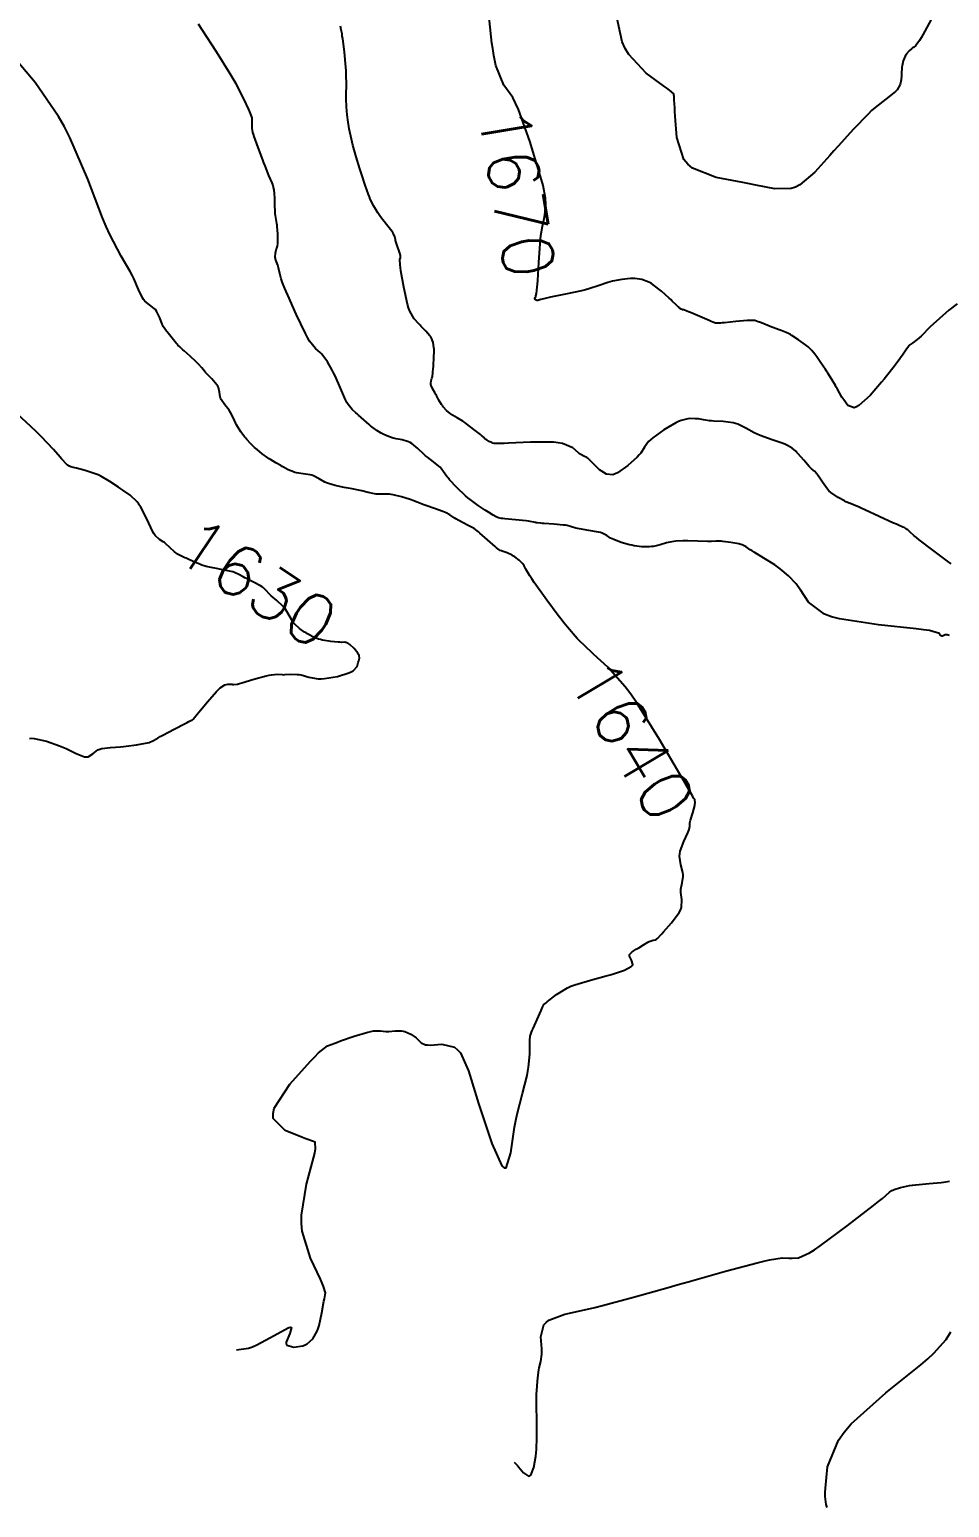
# Model space of a CAD drawing. Header units: metres. Extents: x 837477 to 838477, y 1189014 to 1191014.
# Drawn here: x 837711.5 to 837780.4, y 1189013.9 to 1189124.7 of the extents above; entities that cross this region are included whole.
import ezdxf

# ---------------------------------------------------------------- set-up
doc = ezdxf.new("R2010")
doc.units = ezdxf.units.M
doc.header["$LTSCALE"] = 0.3
doc.layers.add('COTAS 10', color=1, linetype='Continuous')
doc.styles.get("Standard").update_dxf_attribs({"font": 'simplex.shx'})

msp = doc.modelspace()

# ---------------------------------------------------------------- linework, layer by layer
at = {"layer": 'COTAS 10'}
for points, elevation in [([(837781.001, 1189104.17), (837780.394, 1189103.69), (837778.986, 1189102.452), (837778.304, 1189101.751), (837778.155, 1189101.609), (837778.022, 1189101.488), (837777.687, 1189101.241), (837777.47, 1189101.098), (837777.411, 1189101.043), (837777.354, 1189100.981), (837777.153, 1189100.704), (837776.903, 1189100.321), (837776.814, 1189100.193), (837776.716, 1189100.055), (837776.294, 1189099.477), (837775.726, 1189098.754), (837775.536, 1189098.525), (837775.332, 1189098.283), (837774.479, 1189097.304), (837773.65, 1189096.541), (837773.461, 1189096.435), (837773.289, 1189096.374), (837772.818, 1189096.538), (837772.503, 1189096.965), (837772.431, 1189097.072), (837772.366, 1189097.173), (837772.183, 1189097.494), (837772.011, 1189097.821), (837771.953, 1189097.925), (837771.889, 1189098.035), (837771.619, 1189098.483), (837771.309, 1189098.973), (837771.22, 1189099.11), (837771.13, 1189099.248), (837770.795, 1189099.751), (837770.483, 1189100.202), (837770.407, 1189100.307), (837770.336, 1189100.404), (837770.119, 1189100.68), (837769.853, 1189100.934), (837769.751, 1189101.017), (837769.637, 1189101.105), (837769.125, 1189101.466), (837768.622, 1189101.793), (837768.515, 1189101.859), (837768.421, 1189101.915), (837768.198, 1189102.028), (837767.934, 1189102.125), (837767.814, 1189102.17), (837767.674, 1189102.223), (837767.002, 1189102.481), (837766.337, 1189102.737), (837766.202, 1189102.789), (837766.088, 1189102.832), (837765.855, 1189102.922), (837765.576, 1189102.93), (837765.434, 1189102.923), (837765.263, 1189102.912), (837764.408, 1189102.836), (837763.564, 1189102.753), (837763.399, 1189102.738), (837763.264, 1189102.726), (837763.024, 1189102.709), (837762.978, 1189102.714), (837762.964, 1189102.716), (837762.95, 1189102.717), (837762.897, 1189102.723), (837762.683, 1189102.803), (837762.568, 1189102.851), (837762.428, 1189102.91), (837761.719, 1189103.216), (837761.007, 1189103.522), (837760.864, 1189103.581), (837760.745, 1189103.629), (837760.514, 1189103.709), (837760.435, 1189103.724), (837760.413, 1189103.73), (837760.391, 1189103.739), (837760.307, 1189103.778), (837760.2, 1189103.857), (837760.162, 1189103.889), (837760.121, 1189103.927), (837759.944, 1189104.101), (837759.654, 1189104.382), (837759.542, 1189104.486), (837759.417, 1189104.602), (837758.849, 1189105.114), (837758.222, 1189105.607), (837758.06, 1189105.71), (837757.902, 1189105.799), (837757.373, 1189105.999), (837756.838, 1189106.064), (837756.677, 1189106.067), (837756.51, 1189106.065), (837755.86, 1189106.003), (837755.183, 1189105.872), (837755, 1189105.826), (837754.818, 1189105.775), (837754.176, 1189105.554), (837753.404, 1189105.3), (837753.14, 1189105.228), (837752.854, 1189105.156), (837751.641, 1189104.888), (837750.533, 1189104.662), (837750.314, 1189104.616), (837750.133, 1189104.576), (837749.793, 1189104.491), (837749.716, 1189104.46), (837749.7, 1189104.454), (837749.687, 1189104.45), (837749.658, 1189104.442), (837749.637, 1189104.44), (837749.629, 1189104.439), (837749.62, 1189104.438), (837749.578, 1189104.431), (837749.526, 1189104.428), (837749.512, 1189104.43), (837749.496, 1189104.432), (837749.439, 1189104.45), (837749.39, 1189104.478), (837749.38, 1189104.487), (837749.371, 1189104.497), (837749.352, 1189104.535), (837749.35, 1189104.578), (837749.352, 1189104.59), (837749.355, 1189104.602), (837749.377, 1189104.645), (837749.411, 1189104.717), (837749.421, 1189104.747), (837749.432, 1189104.781), (837749.477, 1189104.938), (837749.534, 1189105.411), (837749.552, 1189105.643), (837749.571, 1189105.919), (837749.652, 1189107.282), (837749.747, 1189108.703), (837749.776, 1189109.016), (837749.805, 1189109.294), (837749.92, 1189110.006), (837750.026, 1189110.46), (837750.049, 1189110.576), (837750.07, 1189110.687), (837750.127, 1189111.05), (837750.156, 1189111.415), (837750.161, 1189111.526), (837750.163, 1189111.643), (837750.157, 1189112.104), (837749.965, 1189113.056), (837749.85, 1189113.483), (837749.709, 1189113.98), (837748.976, 1189116.366), (837748.124, 1189118.745), (837747.907, 1189119.238), (837747.698, 1189119.66), (837747.013, 1189120.588), (837746.42, 1189122.053), (837746.269, 1189122.814), (837746.189, 1189123.324), (837746.124, 1189123.729), (837745.651, 1189128.316)], 1670), ([(837779.061, 1189125.499), (837778.437, 1189124.353), (837778.303, 1189124.123), (837778.187, 1189123.932), (837777.908, 1189123.555), (837777.729, 1189123.413), (837777.675, 1189123.369), (837777.62, 1189123.324), (837777.407, 1189123.145), (837777.203, 1189122.915), (837777.155, 1189122.837), (837777.109, 1189122.753), (837776.972, 1189122.4), (837776.881, 1189122.023), (837776.865, 1189121.924), (837776.852, 1189121.827), (837776.84, 1189121.499), (837776.83, 1189121.174), (837776.82, 1189121.08), (837776.806, 1189120.983), (837776.727, 1189120.62), (837776.503, 1189120.225), (837776.398, 1189120.109), (837776.274, 1189119.99), (837775.67, 1189119.536), (837774.856, 1189118.902), (837774.599, 1189118.67), (837774.33, 1189118.413), (837773.244, 1189117.277), (837772.086, 1189115.991), (837771.77, 1189115.639), (837771.456, 1189115.289), (837770.342, 1189114.038), (837769.213, 1189113.093), (837768.89, 1189112.935), (837768.562, 1189112.822), (837767.34, 1189112.79), (837765.905, 1189113.08), (837765.443, 1189113.17), (837764.953, 1189113.264), (837762.948, 1189113.641), (837761.162, 1189114.347), (837760.81, 1189114.65), (837760.519, 1189114.998), (837759.984, 1189116.642), (837759.874, 1189118.261), (837759.853, 1189118.594), (837759.835, 1189118.877), (837759.801, 1189119.484), (837759.789, 1189119.723), (837759.785, 1189119.773), (837759.78, 1189119.817), (837759.763, 1189119.922), (837759.435, 1189120.199), (837759.235, 1189120.351), (837758.988, 1189120.537), (837757.702, 1189121.484), (837756.385, 1189122.869), (837756.119, 1189123.331), (837755.895, 1189123.827), (837755.439, 1189125.905)], 1680), ([(837780.442, 1189079.299), (837780.346, 1189079.314), (837780.269, 1189079.34), (837780.249, 1189079.344), (837780.229, 1189079.346), (837780.163, 1189079.344), (837780.101, 1189079.329), (837780.069, 1189079.317), (837780.013, 1189079.289), (837779.959, 1189079.261), (837779.929, 1189079.247), (837779.874, 1189079.228), (837779.814, 1189079.252), (837779.795, 1189079.272), (837779.775, 1189079.299), (837779.695, 1189079.446), (837778.942, 1189079.656), (837778.498, 1189079.723), (837777.951, 1189079.793), (837775.124, 1189080.077), (837772.193, 1189080.527), (837771.581, 1189080.701), (837771.055, 1189080.898), (837769.874, 1189081.789), (837769.266, 1189082.723), (837769.101, 1189082.946), (837768.938, 1189083.153), (837768.36, 1189083.776), (837767.734, 1189084.296), (837767.54, 1189084.439), (837767.337, 1189084.582), (837766.529, 1189085.093), (837765.796, 1189085.532), (837765.64, 1189085.629), (837765.505, 1189085.715), (837765.186, 1189085.939), (837764.899, 1189086.085), (837764.784, 1189086.122), (837764.654, 1189086.157), (837764.055, 1189086.274), (837763.453, 1189086.353), (837763.321, 1189086.365), (837763.204, 1189086.372), (837762.908, 1189086.363), (837762.584, 1189086.342), (837762.45, 1189086.341), (837762.296, 1189086.343), (837761.579, 1189086.368), (837760.814, 1189086.392), (837760.629, 1189086.392), (837760.456, 1189086.391), (837759.931, 1189086.363), (837759.477, 1189086.296), (837759.349, 1189086.269), (837759.22, 1189086.238), (837758.744, 1189086.098), (837758.241, 1189085.976), (837758.095, 1189085.956), (837757.945, 1189085.943), (837757.379, 1189085.947), (837756.783, 1189086.025), (837756.614, 1189086.058), (837756.444, 1189086.096), (837755.817, 1189086.276), (837755.264, 1189086.485), (837755.141, 1189086.541), (837755.03, 1189086.597), (837754.738, 1189086.79), (837754.408, 1189086.965), (837754.273, 1189087.008), (837754.119, 1189087.049), (837753.407, 1189087.178), (837752.699, 1189087.288), (837752.547, 1189087.318), (837752.415, 1189087.346), (837752.098, 1189087.445), (837751.778, 1189087.533), (837751.643, 1189087.554), (837751.488, 1189087.575), (837750.763, 1189087.639), (837750.056, 1189087.687), (837749.912, 1189087.698), (837749.791, 1189087.707), (837749.54, 1189087.731), (837749.437, 1189087.752), (837749.409, 1189087.76), (837749.38, 1189087.768), (837749.277, 1189087.802), (837749, 1189087.852), (837748.863, 1189087.869), (837748.699, 1189087.888), (837747.888, 1189087.97), (837747.093, 1189088.046), (837746.941, 1189088.062), (837746.817, 1189088.075), (837746.612, 1189088.104), (837746.544, 1189088.146), (837746.506, 1189088.168), (837746.46, 1189088.194), (837746.226, 1189088.327), (837745.878, 1189088.535), (837745.76, 1189088.608), (837745.633, 1189088.689), (837745.098, 1189089.038), (837744.492, 1189089.485), (837744.32, 1189089.628), (837744.147, 1189089.779), (837743.506, 1189090.391), (837742.957, 1189090.975), (837742.841, 1189091.108), (837742.741, 1189091.229), (837742.512, 1189091.559), (837742.319, 1189091.826), (837742.242, 1189091.906), (837742.155, 1189091.989), (837741.755, 1189092.312), (837741.291, 1189092.672), (837741.163, 1189092.779), (837741.037, 1189092.889), (837740.583, 1189093.313), (837740.128, 1189093.682), (837740.001, 1189093.758), (837739.874, 1189093.822), (837739.408, 1189093.959), (837738.963, 1189094.036), (837738.848, 1189094.062), (837738.737, 1189094.091), (837738.366, 1189094.214), (837738.02, 1189094.369), (837737.925, 1189094.418), (837737.83, 1189094.47), (837737.49, 1189094.68), (837737.134, 1189094.939), (837737.03, 1189095.023), (837736.923, 1189095.111), (837736.516, 1189095.472), (837736.125, 1189095.83), (837736.028, 1189095.917), (837735.936, 1189095.998), (837735.643, 1189096.247), (837735.352, 1189096.621), (837735.26, 1189096.781), (837735.163, 1189096.966), (837734.775, 1189097.837), (837734.37, 1189098.77), (837734.262, 1189098.993), (837734.157, 1189099.201), (837733.795, 1189099.825), (837733.446, 1189100.298), (837733.348, 1189100.411), (837733.251, 1189100.515), (837732.895, 1189100.828), (837732.458, 1189101.38), (837732.308, 1189101.636), (837732.147, 1189101.938), (837731.46, 1189103.398), (837730.835, 1189104.823), (837730.712, 1189105.102), (837730.611, 1189105.33), (837730.425, 1189105.736), (837730.369, 1189105.893), (837730.349, 1189105.964), (837730.328, 1189106.047), (837730.234, 1189106.449), (837730.129, 1189106.874), (837730.101, 1189106.972), (837730.072, 1189107.061), (837729.971, 1189107.312), (837729.9, 1189107.529), (837729.892, 1189107.598), (837729.887, 1189107.67), (837729.912, 1189107.96), (837729.965, 1189108.231), (837729.98, 1189108.292), (837729.994, 1189108.346), (837730.045, 1189108.488), (837730.079, 1189108.691), (837730.083, 1189108.784), (837730.085, 1189108.893), (837730.069, 1189109.417), (837730.032, 1189109.962), (837730.019, 1189110.085), (837730.005, 1189110.195), (837729.948, 1189110.488), (837729.896, 1189110.792), (837729.885, 1189110.909), (837729.876, 1189111.039), (837729.858, 1189111.628), (837729.846, 1189112.211), (837729.841, 1189112.338), (837729.836, 1189112.45), (837729.81, 1189112.733), (837729.732, 1189113.011), (837729.692, 1189113.12), (837729.646, 1189113.244), (837729.415, 1189113.81), (837729.119, 1189114.532), (837729.032, 1189114.754), (837728.943, 1189114.987), (837728.601, 1189115.907), (837728.314, 1189116.725), (837728.26, 1189116.893), (837728.216, 1189117.036), (837728.148, 1189117.339), (837728.151, 1189117.482), (837728.152, 1189117.523), (837728.153, 1189117.565), (837728.158, 1189117.724), (837728.16, 1189117.886), (837728.159, 1189117.93), (837728.156, 1189117.974), (837728.143, 1189118.13), (837728.04, 1189118.441), (837727.981, 1189118.583), (837727.909, 1189118.749), (837727.54, 1189119.549), (837726.95, 1189120.672), (837726.738, 1189121.041), (837726.505, 1189121.435), (837725.488, 1189123.071), (837724.412, 1189124.732), (837724.142, 1189125.143)], 1650), ([(837780.558, 1189084.675), (837780.293, 1189084.862), (837779.183, 1189085.689), (837778.17, 1189086.473), (837777.966, 1189086.634), (837777.795, 1189086.771), (837777.453, 1189087.063), (837777.334, 1189087.182), (837777.303, 1189087.211), (837777.273, 1189087.237), (837777.175, 1189087.312), (837777.086, 1189087.366), (837777.061, 1189087.378), (837777.037, 1189087.389), (837776.951, 1189087.419), (837776.626, 1189087.554), (837776.452, 1189087.631), (837776.241, 1189087.726), (837775.175, 1189088.213), (837774.084, 1189088.713), (837773.858, 1189088.816), (837773.664, 1189088.904), (837773.241, 1189089.094), (837773.064, 1189089.167), (837773.026, 1189089.181), (837772.992, 1189089.193), (837772.91, 1189089.216), (837772.752, 1189089.286), (837772.67, 1189089.328), (837772.571, 1189089.38), (837772.078, 1189089.648), (837771.533, 1189090.023), (837771.402, 1189090.143), (837771.279, 1189090.269), (837770.908, 1189090.781), (837770.625, 1189091.246), (837770.557, 1189091.342), (837770.494, 1189091.425), (837770.307, 1189091.607), (837770.089, 1189091.789), (837770.008, 1189091.872), (837769.917, 1189091.968), (837769.51, 1189092.432), (837769.093, 1189092.911), (837768.996, 1189093.017), (837768.907, 1189093.111), (837768.651, 1189093.354), (837768.293, 1189093.551), (837768.14, 1189093.615), (837767.963, 1189093.684), (837767.13, 1189093.969), (837766.23, 1189094.293), (837766.011, 1189094.386), (837765.805, 1189094.481), (837765.172, 1189094.836), (837764.578, 1189095.135), (837764.397, 1189095.194), (837764.209, 1189095.244), (837763.471, 1189095.337), (837762.768, 1189095.374), (837762.602, 1189095.388), (837762.448, 1189095.403), (837761.998, 1189095.472), (837761.607, 1189095.534), (837761.491, 1189095.545), (837761.371, 1189095.553), (837760.91, 1189095.563), (837760.325, 1189095.429), (837760.127, 1189095.347), (837759.914, 1189095.246), (837759.015, 1189094.719), (837758.185, 1189094.122), (837758.016, 1189093.976), (837757.873, 1189093.839), (837757.574, 1189093.416), (837757.304, 1189092.98), (837757.178, 1189092.835), (837757.031, 1189092.68), (837756.319, 1189092.03), (837755.552, 1189091.494), (837755.371, 1189091.41), (837755.204, 1189091.354), (837754.712, 1189091.383), (837754.316, 1189091.633), (837754.208, 1189091.717), (837754.102, 1189091.806), (837753.727, 1189092.18), (837753.396, 1189092.519), (837753.318, 1189092.587), (837753.244, 1189092.643), (837753.027, 1189092.753), (837752.79, 1189092.869), (837752.705, 1189092.928), (837752.611, 1189093), (837752.198, 1189093.36), (837751.426, 1189093.694), (837751.106, 1189093.748), (837750.739, 1189093.787), (837749.026, 1189093.791), (837747.383, 1189093.714), (837747.06, 1189093.701), (837746.794, 1189093.692), (837746.309, 1189093.691), (837746.183, 1189093.729), (837746.144, 1189093.745), (837746.102, 1189093.764), (837745.932, 1189093.849), (837745.779, 1189093.933), (837745.748, 1189093.95), (837745.722, 1189093.965), (837745.665, 1189093.999), (837745.641, 1189094.016), (837745.629, 1189094.026), (837745.609, 1189094.044), (837745.591, 1189094.065), (837745.587, 1189094.072), (837745.582, 1189094.079), (837745.566, 1189094.107), (837745.437, 1189094.224), (837745.361, 1189094.288), (837745.268, 1189094.365), (837744.785, 1189094.754), (837744.23, 1189095.176), (837744.09, 1189095.273), (837743.957, 1189095.362), (837743.529, 1189095.612), (837743.169, 1189095.818), (837743.079, 1189095.879), (837742.993, 1189095.941), (837742.718, 1189096.181), (837742.481, 1189096.452), (837742.419, 1189096.533), (837742.359, 1189096.617), (837742.157, 1189096.946), (837741.969, 1189097.286), (837741.918, 1189097.376), (837741.868, 1189097.466), (837741.693, 1189097.778), (837741.57, 1189098.055), (837741.553, 1189098.123), (837741.543, 1189098.188), (837741.569, 1189098.387), (837741.636, 1189098.585), (837741.651, 1189098.648), (837741.665, 1189098.715), (837741.705, 1189098.984), (837741.737, 1189099.335), (837741.746, 1189099.453), (837741.755, 1189099.58), (837741.787, 1189100.111), (837741.797, 1189100.648), (837741.792, 1189100.777), (837741.784, 1189100.899), (837741.725, 1189101.268), (837741.593, 1189101.591), (837741.538, 1189101.683), (837741.475, 1189101.775), (837741.181, 1189102.118), (837740.835, 1189102.47), (837740.74, 1189102.569), (837740.644, 1189102.669), (837740.3, 1189103.034), (837739.97, 1189103.625), (837739.884, 1189103.867), (837739.8, 1189104.143), (837739.515, 1189105.426), (837739.308, 1189106.659), (837739.273, 1189106.904), (837739.247, 1189107.108), (837739.236, 1189107.495), (837739.273, 1189107.61), (837739.278, 1189107.642), (837739.28, 1189107.674), (837739.27, 1189107.789), (837739.222, 1189107.965), (837739.2, 1189108.036), (837739.174, 1189108.115), (837739.052, 1189108.482), (837738.933, 1189108.852), (837738.91, 1189108.934), (837738.89, 1189109.006), (837738.855, 1189109.195), (837738.753, 1189109.417), (837738.692, 1189109.511), (837738.617, 1189109.619), (837738.226, 1189110.127), (837737.786, 1189110.703), (837737.679, 1189110.854), (837737.579, 1189111.001), (837737.271, 1189111.501), (837737.012, 1189112.029), (837736.943, 1189112.194), (837736.873, 1189112.368), (837736.63, 1189113.062), (837736.383, 1189113.844), (837736.311, 1189114.072), (837736.238, 1189114.306), (837735.96, 1189115.193), (837735.705, 1189116.074), (837735.645, 1189116.305), (837735.59, 1189116.529), (837735.432, 1189117.289), (837735.323, 1189117.982), (837735.299, 1189118.164), (837735.278, 1189118.341), (837735.227, 1189118.947), (837735.206, 1189119.549), (837735.204, 1189119.724), (837735.204, 1189119.904), (837735.219, 1189120.583), (837735.212, 1189121.39), (837735.198, 1189121.651), (837735.178, 1189121.927), (837735.066, 1189123.058), (837734.941, 1189124.066), (837734.915, 1189124.264), (837734.891, 1189124.427), (837734.836, 1189124.726), (837734.769, 1189124.992)], 1660), ([(837726.987, 1189025.69), (837727.89, 1189025.827), (837728.186, 1189025.931), (837728.502, 1189026.064), (837729.809, 1189026.782), (837730.861, 1189027.352), (837731.016, 1189027.392), (837731.113, 1189027.38), (837730.97, 1189026.912), (837730.697, 1189026.268), (837730.711, 1189026.147), (837730.763, 1189026.05), (837731.277, 1189025.903), (837731.963, 1189026.006), (837732.124, 1189026.065), (837732.274, 1189026.139), (837732.71, 1189026.519), (837733.031, 1189027.103), (837733.107, 1189027.305), (837733.178, 1189027.525), (837733.388, 1189028.465), (837733.536, 1189029.337), (837733.568, 1189029.514), (837733.596, 1189029.662), (837733.664, 1189029.964), (837733.515, 1189030.436), (837733.407, 1189030.691), (837733.269, 1189031), (837732.527, 1189032.568), (837731.914, 1189034.587), (837731.858, 1189035.181), (837731.851, 1189035.791), (837732.233, 1189038.118), (837732.759, 1189040.079), (837732.841, 1189040.458), (837732.897, 1189040.766), (837732.872, 1189041.285), (837732.405, 1189041.451), (837732.182, 1189041.536), (837731.918, 1189041.638), (837730.628, 1189042.15), (837729.735, 1189043.061), (837729.722, 1189043.416), (837729.811, 1189043.816), (837730.977, 1189045.628), (837732.523, 1189047.349), (837732.851, 1189047.69), (837733.137, 1189047.974), (837733.807, 1189048.511), (837734.349, 1189048.715), (837734.554, 1189048.789), (837734.782, 1189048.87), (837735.802, 1189049.224), (837736.82, 1189049.531), (837737.046, 1189049.582), (837737.249, 1189049.618), (837737.78, 1189049.626), (837738.176, 1189049.573), (837738.293, 1189049.57), (837738.413, 1189049.572), (837738.875, 1189049.623), (837739.349, 1189049.636), (837739.478, 1189049.614), (837739.605, 1189049.581), (837740.055, 1189049.37), (837740.44, 1189049.1), (837740.527, 1189049.03), (837740.605, 1189048.962), (837740.816, 1189048.734), (837741.15, 1189048.586), (837741.306, 1189048.57), (837741.489, 1189048.563), (837742.379, 1189048.626), (837743.334, 1189048.399), (837743.559, 1189048.21), (837743.766, 1189047.966), (837744.37, 1189046.626), (837744.937, 1189044.757), (837745.121, 1189044.178), (837745.317, 1189043.573), (837746.123, 1189041.167), (837746.879, 1189039.492), (837747.044, 1189039.348), (837747.189, 1189039.343), (837747.555, 1189040.477), (837747.832, 1189042.401), (837747.923, 1189042.893), (837748.019, 1189043.367), (837748.414, 1189044.936), (837748.761, 1189046.273), (837748.827, 1189046.602), (837748.88, 1189046.914), (837748.962, 1189047.89), (837748.965, 1189048.617), (837748.969, 1189048.771), (837748.974, 1189048.905), (837749.003, 1189049.218), (837749.104, 1189049.522), (837749.154, 1189049.65), (837749.215, 1189049.798), (837749.515, 1189050.489), (837749.815, 1189051.154), (837749.875, 1189051.286), (837749.925, 1189051.394), (837750.024, 1189051.595), (837750.189, 1189051.741), (837750.281, 1189051.816), (837750.393, 1189051.905), (837750.966, 1189052.35), (837751.786, 1189052.847), (837752.054, 1189052.969), (837752.34, 1189053.084), (837753.521, 1189053.442), (837754.7, 1189053.745), (837754.985, 1189053.826), (837755.252, 1189053.904), (837756.064, 1189054.176), (837756.57, 1189054.449), (837756.643, 1189054.53), (837756.688, 1189054.612), (837756.607, 1189054.927), (837756.448, 1189055.224), (837756.443, 1189055.295), (837756.456, 1189055.362), (837756.643, 1189055.563), (837756.955, 1189055.748), (837757.046, 1189055.804), (837757.139, 1189055.862), (837757.494, 1189056.089), (837757.83, 1189056.287), (837757.912, 1189056.326), (837757.988, 1189056.36), (837758.221, 1189056.426), (837758.395, 1189056.463), (837758.434, 1189056.477), (837758.469, 1189056.494), (837758.561, 1189056.57), (837758.76, 1189056.802), (837758.862, 1189056.917), (837758.984, 1189057.054), (837759.594, 1189057.732), (837760.166, 1189058.499), (837760.264, 1189058.692), (837760.335, 1189058.877), (837760.374, 1189059.472), (837760.297, 1189059.995), (837760.294, 1189060.133), (837760.301, 1189060.269), (837760.393, 1189060.738), (837760.467, 1189061.219), (837760.463, 1189061.362), (837760.447, 1189061.511), (837760.298, 1189062.086), (837760.197, 1189062.721), (837760.21, 1189062.908), (837760.243, 1189063.1), (837760.51, 1189063.832), (837760.814, 1189064.473), (837760.87, 1189064.607), (837760.912, 1189064.722), (837760.961, 1189064.984), (837760.975, 1189065.222), (837760.996, 1189065.323), (837761.023, 1189065.439), (837761.183, 1189065.985), (837761.333, 1189066.525), (837761.354, 1189066.637), (837761.366, 1189066.734), (837761.338, 1189066.949), (837761.258, 1189067.062), (837761.238, 1189067.094), (837761.219, 1189067.127), (837761.158, 1189067.25), (837760.748, 1189067.976), (837760.508, 1189068.389), (837760.215, 1189068.894), (837758.701, 1189071.485), (837756.972, 1189074.256), (837756.541, 1189074.876), (837756.133, 1189075.431), (837754.833, 1189076.901), (837753.773, 1189077.874), (837753.515, 1189078.116), (837753.273, 1189078.345), (837752.529, 1189079.075), (837751.787, 1189079.909), (837751.546, 1189080.205), (837751.29, 1189080.529), (837751.091, 1189080.796), (837750.24, 1189081.934), (837749.301, 1189083.258), (837749.116, 1189083.532), (837748.963, 1189083.765), (837748.681, 1189084.27), (837748.56, 1189084.519), (837748.509, 1189084.591), (837748.45, 1189084.664), (837748.175, 1189084.937), (837747.84, 1189085.192), (837747.744, 1189085.252), (837747.646, 1189085.309), (837747.279, 1189085.479), (837746.968, 1189085.594), (837746.904, 1189085.617), (837746.851, 1189085.635), (837746.743, 1189085.666), (837746.573, 1189085.789), (837746.481, 1189085.865), (837746.37, 1189085.96), (837745.808, 1189086.454), (837745.233, 1189086.958), (837745.114, 1189087.059), (837745.013, 1189087.144), (837744.793, 1189087.312), (837744.595, 1189087.419), (837744.507, 1189087.466), (837744.405, 1189087.52), (837743.918, 1189087.777), (837743.421, 1189088.048), (837743.312, 1189088.111), (837743.216, 1189088.17), (837742.975, 1189088.338), (837742.702, 1189088.494), (837742.586, 1189088.544), (837742.453, 1189088.598), (837741.825, 1189088.819), (837741.177, 1189089.038), (837741.03, 1189089.09), (837740.897, 1189089.138), (837740.535, 1189089.282), (837740.189, 1189089.419), (837740.067, 1189089.463), (837739.932, 1189089.509), (837739.348, 1189089.695), (837738.738, 1189089.849), (837738.586, 1189089.874), (837738.443, 1189089.892), (837737.987, 1189089.895), (837737.566, 1189089.884), (837737.444, 1189089.894), (837737.319, 1189089.909), (837736.851, 1189090.007), (837736.375, 1189090.131), (837736.245, 1189090.161), (837736.117, 1189090.19), (837735.662, 1189090.282), (837735.195, 1189090.371), (837735.058, 1189090.398), (837734.918, 1189090.426), (837734.387, 1189090.536), (837733.866, 1189090.683), (837733.732, 1189090.735), (837733.603, 1189090.791), (837733.175, 1189091.033), (837732.75, 1189091.259), (837732.623, 1189091.305), (837732.492, 1189091.344), (837731.986, 1189091.426), (837731.488, 1189091.492), (837731.363, 1189091.521), (837731.243, 1189091.555), (837730.855, 1189091.718), (837730.498, 1189091.917), (837730.398, 1189091.973), (837730.296, 1189092.031), (837729.924, 1189092.244), (837729.54, 1189092.482), (837729.432, 1189092.554), (837729.322, 1189092.63), (837728.917, 1189092.928), (837728.531, 1189093.238), (837728.433, 1189093.322), (837728.339, 1189093.404), (837728.031, 1189093.69), (837727.747, 1189093.995), (837727.669, 1189094.088), (837727.591, 1189094.186), (837727.308, 1189094.573), (837727.05, 1189094.98), (837726.987, 1189095.091), (837726.928, 1189095.201), (837726.748, 1189095.591), (837726.556, 1189095.98), (837726.49, 1189096.09), (837726.418, 1189096.2), (837726.111, 1189096.605), (837725.839, 1189096.997), (837725.789, 1189097.099), (837725.75, 1189097.199), (837725.699, 1189097.539), (837725.625, 1189097.888), (837725.571, 1189097.993), (837725.503, 1189098.103), (837725.136, 1189098.532), (837724.738, 1189098.937), (837724.65, 1189099.032), (837724.572, 1189099.119), (837724.371, 1189099.369), (837724.155, 1189099.624), (837724.068, 1189099.714), (837723.968, 1189099.812), (837723.508, 1189100.237), (837723.06, 1189100.636), (837722.968, 1189100.718), (837722.89, 1189100.787), (837722.724, 1189100.936), (837722.591, 1189101.079), (837722.535, 1189101.145), (837722.469, 1189101.222), (837722.16, 1189101.598), (837721.851, 1189101.978), (837721.786, 1189102.058), (837721.729, 1189102.128), (837721.595, 1189102.288), (837721.492, 1189102.473), (837721.454, 1189102.557), (837721.412, 1189102.655), (837721.228, 1189103.131), (837720.983, 1189103.625), (837720.903, 1189103.735), (837720.817, 1189103.833), (837720.463, 1189104.091), (837720.1, 1189104.379), (837720.009, 1189104.496), (837719.922, 1189104.629), (837719.643, 1189105.245), (837719.29, 1189106.065), (837719.156, 1189106.328), (837719.007, 1189106.606), (837718.338, 1189107.735), (837717.485, 1189109.372), (837717.22, 1189109.969), (837716.941, 1189110.629), (837715.829, 1189113.532), (837714.496, 1189116.655), (837714.078, 1189117.453), (837713.64, 1189118.223), (837711.879, 1189120.764), (837710.264, 1189122.708)], 1640), ([(837711.45, 1189071.572), (837711.62, 1189071.578), (837711.815, 1189071.565), (837712.724, 1189071.362), (837713.718, 1189071.022), (837713.967, 1189070.923), (837714.205, 1189070.822), (837714.967, 1189070.438), (837715.577, 1189070.191), (837715.718, 1189070.175), (837715.848, 1189070.183), (837716.215, 1189070.401), (837716.593, 1189070.701), (837716.729, 1189070.76), (837716.879, 1189070.808), (837717.534, 1189070.896), (837718.286, 1189070.936), (837718.497, 1189070.954), (837718.71, 1189070.974), (837719.488, 1189071.075), (837720.16, 1189071.199), (837720.305, 1189071.235), (837720.433, 1189071.271), (837720.749, 1189071.405), (837721.11, 1189071.618), (837721.266, 1189071.704), (837721.447, 1189071.802), (837722.305, 1189072.253), (837723.124, 1189072.677), (837723.281, 1189072.758), (837723.407, 1189072.824), (837723.611, 1189072.929), (837723.618, 1189072.932), (837723.62, 1189072.932), (837723.622, 1189072.933), (837723.63, 1189072.934), (837723.651, 1189072.948), (837723.66, 1189072.957), (837723.671, 1189072.967), (837723.726, 1189073.021), (837723.931, 1189073.259), (837724.036, 1189073.386), (837724.163, 1189073.539), (837724.798, 1189074.312), (837725.469, 1189075.081), (837725.619, 1189075.233), (837725.753, 1189075.357), (837726.108, 1189075.585), (837726.33, 1189075.627), (837726.381, 1189075.634), (837726.427, 1189075.64), (837726.553, 1189075.644), (837726.644, 1189075.633), (837726.668, 1189075.629), (837726.692, 1189075.624), (837726.772, 1189075.601), (837727.049, 1189075.646), (837727.197, 1189075.684), (837727.375, 1189075.733), (837728.272, 1189076.001), (837729.215, 1189076.266), (837729.421, 1189076.312), (837729.604, 1189076.347), (837730.065, 1189076.378), (837730.402, 1189076.35), (837730.506, 1189076.349), (837730.614, 1189076.35), (837731.043, 1189076.377), (837731.532, 1189076.373), (837731.678, 1189076.354), (837731.829, 1189076.327), (837732.411, 1189076.168), (837733.11, 1189076.049), (837733.335, 1189076.047), (837733.573, 1189076.06), (837734.542, 1189076.218), (837735.412, 1189076.482), (837735.586, 1189076.561), (837735.732, 1189076.642), (837736.02, 1189076.957), (837736.111, 1189077.256), (837736.133, 1189077.327), (837736.152, 1189077.393), (837736.211, 1189077.591), (837736.177, 1189077.8), (837736.139, 1189077.874), (837736.088, 1189077.954), (837735.8, 1189078.302), (837735.468, 1189078.614), (837735.391, 1189078.671), (837735.319, 1189078.716), (837735.109, 1189078.776), (837734.842, 1189078.773), (837734.734, 1189078.779), (837734.611, 1189078.788), (837734.044, 1189078.846), (837733.433, 1189078.947), (837733.283, 1189078.983), (837733.14, 1189079.022), (837732.693, 1189079.196), (837732.301, 1189079.412), (837732.193, 1189079.478), (837732.085, 1189079.546), (837731.7, 1189079.818), (837731.348, 1189080.144), (837731.262, 1189080.247), (837731.18, 1189080.356), (837730.924, 1189080.797), (837730.647, 1189081.257), (837730.552, 1189081.379), (837730.449, 1189081.497), (837730.011, 1189081.904), (837729.591, 1189082.257), (837729.5, 1189082.342), (837729.419, 1189082.422), (837729.216, 1189082.662), (837728.99, 1189082.884), (837728.894, 1189082.951), (837728.784, 1189083.021), (837728.267, 1189083.296), (837727.727, 1189083.563), (837727.602, 1189083.627), (837727.487, 1189083.687), (837727.165, 1189083.871), (837726.827, 1189084.021), (837726.704, 1189084.06), (837726.568, 1189084.098), (837725.968, 1189084.224), (837725.358, 1189084.334), (837725.215, 1189084.362), (837725.084, 1189084.388), (837724.706, 1189084.472), (837724.372, 1189084.574), (837724.269, 1189084.612), (837724.161, 1189084.654), (837723.733, 1189084.839), (837723.31, 1189085.032), (837723.206, 1189085.079), (837723.107, 1189085.123), (837722.796, 1189085.257), (837722.506, 1189085.421), (837722.42, 1189085.484), (837722.333, 1189085.554), (837721.998, 1189085.87), (837721.663, 1189086.187), (837721.575, 1189086.258), (837721.49, 1189086.322), (837721.2, 1189086.49), (837720.89, 1189086.795), (837720.791, 1189086.944), (837720.688, 1189087.122), (837720.27, 1189087.997), (837719.802, 1189088.919), (837719.667, 1189089.126), (837719.654, 1189089.144), (837719.53, 1189089.312), (837719.016, 1189089.81), (837718.46, 1189090.188), (837718.297, 1189090.299), (837718.13, 1189090.412), (837717.491, 1189090.842), (837716.8, 1189091.241), (837716.6, 1189091.335), (837716.396, 1189091.421), (837715.628, 1189091.67), (837714.98, 1189091.836), (837714.852, 1189091.869), (837714.746, 1189091.897), (837714.551, 1189091.953), (837714.503, 1189091.971), (837714.49, 1189091.976), (837714.478, 1189091.98), (837714.436, 1189091.992), (837714.373, 1189092.029), (837714.347, 1189092.048), (837714.318, 1189092.071), (837714.185, 1189092.187), (837713.951, 1189092.435), (837713.858, 1189092.541), (837713.753, 1189092.663), (837713.272, 1189093.239), (837712.362, 1189094.203), (837711.986, 1189094.57), (837711.557, 1189094.98), (837709.562, 1189096.821)], 1630), ([(837747.79, 1189017.264), (837747.966, 1189017.096), (837748.038, 1189017.018), (837748.119, 1189016.926), (837748.492, 1189016.479), (837748.878, 1189016.211), (837748.967, 1189016.232), (837749.048, 1189016.295), (837749.276, 1189016.864), (837749.418, 1189017.719), (837749.445, 1189017.962), (837749.467, 1189018.208), (837749.501, 1189019.117), (837749.496, 1189020.025), (837749.493, 1189020.271), (837749.49, 1189020.513), (837749.474, 1189021.366), (837749.472, 1189022.179), (837749.478, 1189022.397), (837749.486, 1189022.611), (837749.541, 1189023.357), (837749.623, 1189024.024), (837749.649, 1189024.189), (837749.677, 1189024.344), (837749.788, 1189024.833), (837749.865, 1189025.379), (837749.871, 1189025.571), (837749.87, 1189025.781), (837749.81, 1189026.684), (837750.019, 1189027.561), (837750.188, 1189027.754), (837750.406, 1189027.926), (837751.592, 1189028.366), (837753.297, 1189028.746), (837753.841, 1189028.879), (837754.416, 1189029.025), (837756.754, 1189029.655), (837759.356, 1189030.384), (837760.097, 1189030.593), (837760.848, 1189030.804), (837763.634, 1189031.59), (837766.021, 1189032.232), (837766.519, 1189032.353), (837766.946, 1189032.45), (837767.903, 1189032.591), (837768.39, 1189032.579), (837768.521, 1189032.578), (837768.651, 1189032.579), (837769.108, 1189032.592), (837769.942, 1189032.974), (837770.31, 1189033.207), (837770.737, 1189033.495), (837772.774, 1189034.996), (837774.736, 1189036.515), (837775.115, 1189036.815), (837775.424, 1189037.062), (837775.948, 1189037.519), (837776.11, 1189037.644), (837776.191, 1189037.682), (837776.287, 1189037.721), (837776.763, 1189037.874), (837777.443, 1189038.02), (837777.668, 1189038.054), (837777.909, 1189038.086), (837778.909, 1189038.179), (837779.816, 1189038.251), (837779.998, 1189038.27), (837780.15, 1189038.288), (837780.447, 1189038.349)], 1650), ([(837771.274, 1189013.872), (837771.179, 1189014.104), (837771.106, 1189014.702), (837771.113, 1189014.982), (837771.132, 1189015.31), (837771.297, 1189016.909), (837772.113, 1189018.93), (837772.542, 1189019.525), (837773.059, 1189020.136), (837775.659, 1189022.472), (837778.286, 1189024.57), (837778.819, 1189025.03), (837779.268, 1189025.438), (837780.189, 1189026.478), (837780.531, 1189027.052)], 1670)]:
    msp.add_lwpolyline(points, dxfattribs=dict(at, elevation=elevation))

# ---------------------------------------------------------------- texts
at = {"layer": 'COTAS 10', "char_height": 3.8, "attachment_point": 7}
for s, insert, rotation in [('1670', (837745.047, 1189118.669, 1670), 279.59864), ('1630', (837722.026, 1189085.282, 1630), 326.34365), ('1640', (837751.664, 1189076.121, 1640), 300.78373)]:
    msp.add_mtext(s, dxfattribs=dict(at, insert=insert, rotation=rotation))

doc.saveas('drawing.dxf')
